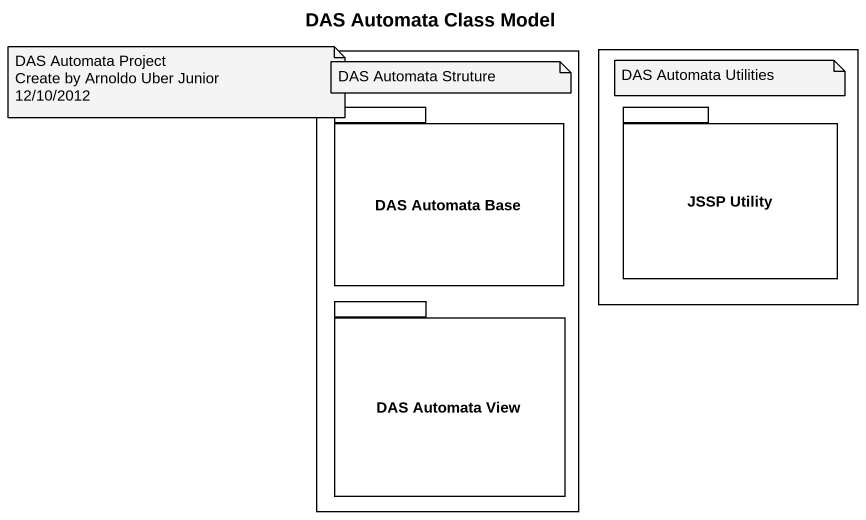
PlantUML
@startuml
title DAS Automata Class Model
rectangle " " as rectangle1 {
  package "DAS Automata Base" as DAS_Automata_Base {
  }
  package "DAS Automata View" as DAS_Automata_View {
  }
}
rectangle " " as rectangle2 {
  package "JSSP Utility" as JSSP_Utility {
  }
}
note as N1
  DAS Automata Project
  Create by Arnoldo Uber Junior
  12/10/2012
end note
note as N2
  DAS Automata Struture
end note
note as N3
  DAS Automata Utilities
end note
@enduml
